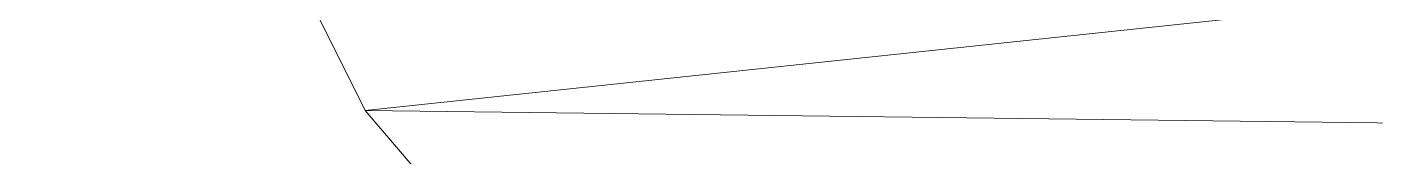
# Model space of a CAD drawing. Header units: millimetres. Extents: x -302 to 649, y -276 to -53.
# Drawn here: x -204.774838 to -204.77239, y -129.214634 to -129.214399 of the extents above; entities that cross this region are included whole.
import ezdxf

# ---------------------------------------------------------------- set-up
doc = ezdxf.new("R2010")
doc.units = ezdxf.units.MM
doc.header["$LTSCALE"] = 5
doc.header["$MEASUREMENT"] = 0

msp = doc.modelspace()

# ---------------------------------------------------------------- linework, layer by layer
at = {"color": 7, "lineweight": 0}
for points in [[(-204.4863552, -128.475251), (-204.538695, -128.4785222), (-204.6531882, -128.5145058), (-204.748054, -128.5897442), (-204.803665, -128.6715251), (-204.8396486, -128.7860183), (-204.8527335, -128.9234102), (-204.8494623, -128.9888349), (-204.8265637, -129.1098706), (-204.7742239, -129.2145501), (-204.4340154, -129.1785665), (-204.4634566, -129.1752953), (-204.5648649, -129.1131418), (-204.6008484, -129.0444459), (-204.6172046, -128.9103252), (-204.6106621, -128.8154594), (-204.5648649, -128.7140511), (-204.538695, -128.6911525), (-204.427473, -128.6486264), (-204.2213852, -128.6159141), (-204.2704537, -128.5603031), (-204.371862, -128.4948784)], [(-204.7742239, -129.2145501), (-204.7153417, -129.283246), (-204.6172046, -129.3421283), (-204.4961689, -129.3617557), (-204.4340154, -129.3552132), (-204.3260647, -129.3126871), (-204.2377413, -129.2210926)]]:
    msp.add_lwpolyline(points, close=True, dxfattribs=at)
msp.add_lwpolyline([(-204.0152974, -129.4173667), (-204.0054837, -129.2734323), (-204.0054837, -128.4948784), (-204.2213852, -128.4948784), (-204.2213852, -128.6159141), (-204.427473, -128.6486264), (-204.3882182, -128.6551689), (-204.2868099, -128.7140511), (-204.2508263, -128.7827471), (-204.2311989, -128.9168677), (-204.2410126, -129.0117335), (-204.2900811, -129.1098706), (-204.3195222, -129.1393117), (-204.4340154, -129.1785665), (-204.7742239, -129.2145501), (-204.2377413, -129.2210926), (-204.2377413, -129.3486707), (-204.247555, -129.4533502)], dxfattribs=at)

doc.saveas('drawing.dxf')
